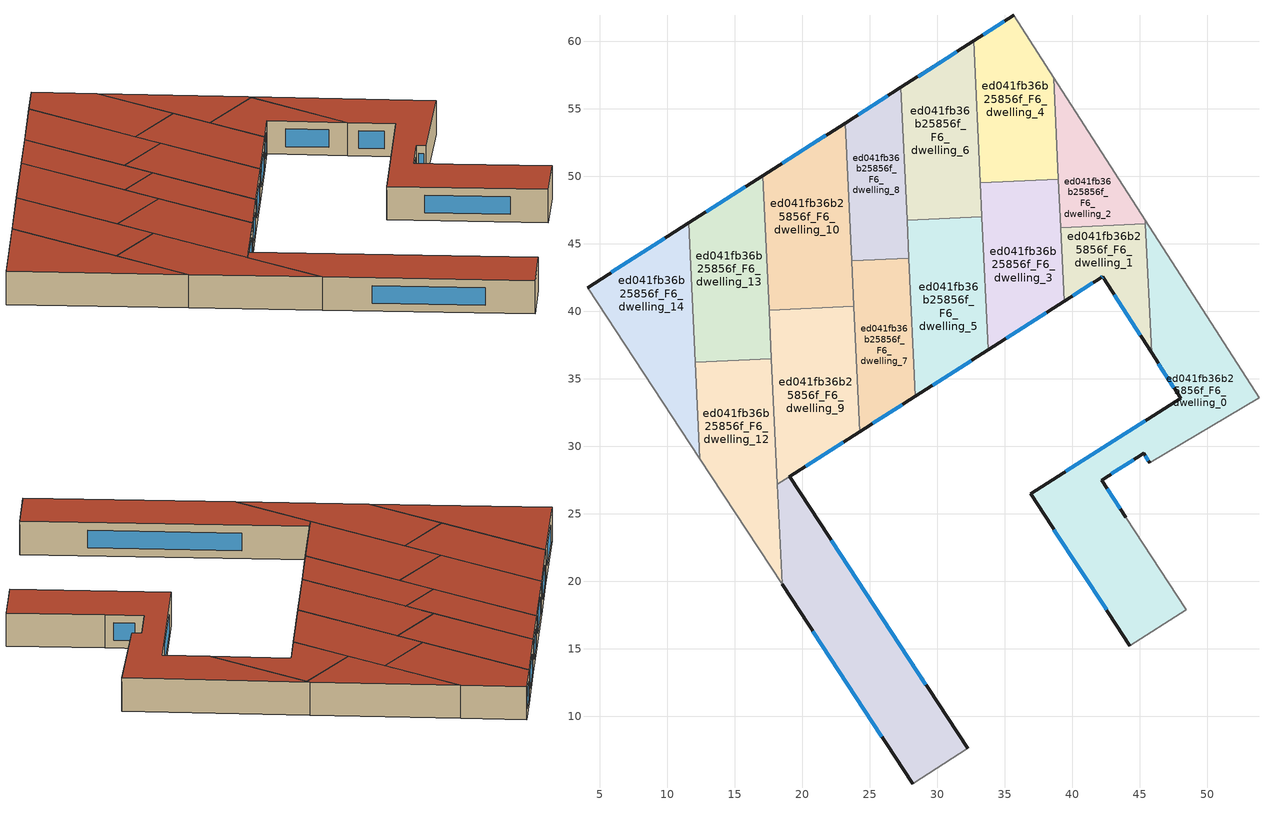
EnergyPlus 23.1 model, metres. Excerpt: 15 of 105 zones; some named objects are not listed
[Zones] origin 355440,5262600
ed041fb36b25856f_F6_dwelling_0
 floor to ed041fb36b25856f_F5_dwelling_0 (EU_floor_Construction): 45.42,46.72 53.84,33.6 45.75,28.77 45.29,29.47 42.18,27.49 43.98,24.72 48.46,17.87 44.28,15.23 36.92,26.47 48.04,33.55 45.88,36.91 z18
 wall outside (EU_wall_Construction): 43.98,24.72 42.18,27.49 45.29,29.47 45.75,28.77 / 45.88,36.91 48.04,33.55 36.92,26.47 44.28,15.23 z18:21
 wall adiabatic (EU_wall_Construction): 44.28,15.23 48.46,17.87 43.98,24.72 / 45.75,28.77 53.84,33.6 45.42,46.72 z18:21
 wall to ed041fb36b25856f_F6_dwelling_1 (EU_wall_Construction): 45.43,46.47 45.88,36.91 z18:21
 wall to ed041fb36b25856f_F6_dwelling_2 (EU_wall_Construction): 45.42,46.72 45.43,46.47 z18:21
 window (EU_Window_Construction): 45.4,29.31 45.64,28.94 / 42.91,27.96 44.56,29.01 / 43.55,25.37 42.6,26.84 / 38.65,23.83 42.55,17.87 / 45.43,31.89 39.53,28.13 / 46.39,36.12 47.53,34.34 z18.7:20.3
 roof outside (EU_roof_Construction): 48.46,17.87 43.98,24.72 42.18,27.49 45.29,29.47 45.75,28.77 53.84,33.6 45.42,46.72 45.88,36.91 48.04,33.55 36.92,26.47 44.28,15.23 z21
ed041fb36b25856f_F6_dwelling_1
 floor to ed041fb36b25856f_F5_dwelling_1 (EU_floor_Construction): 45.43,46.47 45.88,36.91 42.26,42.56 42.2,42.52 39.4,40.74 39.15,46.17 z18
 wall outside (EU_wall_Construction): 39.4,40.74 42.2,42.52 42.26,42.56 45.88,36.91 z18:21
 wall to ed041fb36b25856f_F6_dwelling_2 (EU_wall_Construction): 45.43,46.47 39.15,46.17 z18:21
 wall to ed041fb36b25856f_F6_dwelling_3 (EU_wall_Construction): 39.15,46.17 39.4,40.74 z18:21
 window (EU_Window_Construction): 42.21,42.53 42.24,42.55 / 40.06,41.16 41.54,42.1 / 43.11,41.23 45.03,38.24 z18.7:20.3
 roof outside (EU_roof_Construction): 45.88,36.91 45.43,46.47 39.15,46.17 39.4,40.74 42.2,42.52 42.26,42.56 z21
ed041fb36b25856f_F6_dwelling_10
 floor to ed041fb36b25856f_F5_dwelling_10 (EU_floor_Construction): 23.19,53.94 23.83,40.37 17.56,40.08 17.09,50.05 z18
 wall outside (EU_wall_Construction): 23.19,53.94 17.09,50.05 z18:21
 wall to ed041fb36b25856f_F6_dwelling_9 (EU_wall_Construction): 17.56,40.08 23.83,40.37 z18:21
 wall to ed041fb36b25856f_F6_dwelling_13 (EU_wall_Construction): 17.09,50.05 17.56,40.08 z18:21
 wall to ed041fb36b25856f_F6_dwelling_8 (EU_wall_Construction): 23.67,43.72 23.19,53.94 z18:21
 wall to ed041fb36b25856f_F6_dwelling_7 (EU_wall_Construction): 23.83,40.37 23.67,43.72 z18:21
 window (EU_Window_Construction): 21.76,53.03 18.52,50.96 z18.7:20.3
 roof outside (EU_roof_Construction): 23.83,40.37 23.19,53.94 17.09,50.05 17.56,40.08 z21
ed041fb36b25856f_F6_dwelling_11
 floor to ed041fb36b25856f_F5_dwelling_11 (EU_floor_Construction): 19.07,27.75 32.27,7.61 28.19,5.01 18.51,19.77 18.16,27.18 z18
 wall outside (EU_wall_Construction): 32.27,7.61 19.07,27.75 / 18.51,19.77 28.19,5.01 z18:21
 wall adiabatic (EU_wall_Construction): 28.19,5.01 32.27,7.61 z18:21
 wall to ed041fb36b25856f_F6_dwelling_12 (EU_wall_Construction): 18.16,27.18 18.51,19.77 z18:21
 wall to ed041fb36b25856f_F6_dwelling_9 (EU_wall_Construction): 19.06,27.76 18.16,27.18 z18:21
 window (EU_Window_Construction): 29.17,12.34 22.17,23.02 / 20.78,16.31 25.91,8.48 z18.7:20.3
 roof outside (EU_roof_Construction): 32.27,7.61 19.07,27.75 18.16,27.18 18.51,19.77 28.19,5.01 z21
ed041fb36b25856f_F6_dwelling_12
 floor to ed041fb36b25856f_F5_dwelling_12 (EU_floor_Construction): 17.72,36.49 18.51,19.77 12.42,29.06 12.08,36.22 z18
 wall to ed041fb36b25856f_F6_dwelling_13 (EU_wall_Construction): 17.72,36.49 12.08,36.22 z18:21
 wall adiabatic (EU_wall_Construction): 12.42,29.06 18.51,19.77 z18:21
 wall to ed041fb36b25856f_F6_dwelling_14 (EU_wall_Construction): 12.08,36.22 12.42,29.06 z18:21
 wall to ed041fb36b25856f_F6_dwelling_9 (EU_wall_Construction): 18.16,27.18 17.72,36.49 z18:21
 roof outside (EU_roof_Construction): 18.51,19.77 17.72,36.49 12.08,36.22 12.42,29.06 z21
ed041fb36b25856f_F6_dwelling_13
 floor to ed041fb36b25856f_F5_dwelling_13 (EU_floor_Construction): 17.09,50.05 17.72,36.49 12.08,36.22 11.6,46.54 z18
 wall outside (EU_wall_Construction): 17.09,50.05 11.6,46.54 z18:21
 wall to ed041fb36b25856f_F6_dwelling_14 (EU_wall_Construction): 11.6,46.54 12.08,36.22 z18:21
 wall to ed041fb36b25856f_F6_dwelling_9 (EU_wall_Construction): 17.72,36.49 17.56,40.07 z18:21
 window (EU_Window_Construction): 15.8,49.22 12.89,47.37 z18.7:20.3
 roof outside (EU_roof_Construction): 17.72,36.49 17.09,50.05 11.6,46.54 12.08,36.22 z21
ed041fb36b25856f_F6_dwelling_14
 floor to ed041fb36b25856f_F5_dwelling_14 (EU_floor_Construction): 11.6,46.54 12.42,29.06 4.1,41.75 z18
 wall outside (EU_wall_Construction): 11.6,46.54 4.1,41.75 z18:21
 wall adiabatic (EU_wall_Construction): 4.1,41.75 12.42,29.06 z18:21
 window (EU_Window_Construction): 9.84,45.42 5.86,42.88 z18.7:20.3
 roof outside (EU_roof_Construction): 12.42,29.06 11.6,46.54 4.1,41.75 z21
ed041fb36b25856f_F6_dwelling_2
 floor to ed041fb36b25856f_F5_dwelling_2 (EU_floor_Construction): 38.62,57.31 45.42,46.72 45.43,46.47 39.15,46.17 z18
 wall adiabatic (EU_wall_Construction): 45.42,46.72 38.62,57.31 z18:21
 wall to ed041fb36b25856f_F6_dwelling_4 (EU_wall_Construction): 38.62,57.31 38.98,49.77 z18:21
 wall to ed041fb36b25856f_F6_dwelling_3 (EU_wall_Construction): 38.98,49.77 39.15,46.18 z18:21
 roof outside (EU_roof_Construction): 45.43,46.47 45.42,46.72 38.62,57.31 39.15,46.17 z21
ed041fb36b25856f_F6_dwelling_3
 floor to ed041fb36b25856f_F5_dwelling_3 (EU_floor_Construction): 38.98,49.77 39.4,40.74 33.78,37.15 33.2,49.5 z18
 wall outside (EU_wall_Construction): 33.78,37.15 39.4,40.74 z18:21
 wall to ed041fb36b25856f_F6_dwelling_4 (EU_wall_Construction): 38.98,49.77 33.2,49.5 z18:21
 wall to ed041fb36b25856f_F6_dwelling_5 (EU_wall_Construction): 33.32,46.99 33.78,37.15 z18:21
 wall to ed041fb36b25856f_F6_dwelling_6 (EU_wall_Construction): 33.2,49.5 33.32,46.99 z18:21
 window (EU_Window_Construction): 35.1,37.99 38.08,39.89 z18.7:20.3
 roof outside (EU_roof_Construction): 39.4,40.74 38.98,49.77 33.2,49.5 33.78,37.15 z21
ed041fb36b25856f_F6_dwelling_4
 floor to ed041fb36b25856f_F5_dwelling_4 (EU_floor_Construction): 35.67,61.91 38.62,57.31 38.98,49.77 33.2,49.5 32.71,60.02 z18
 wall outside (EU_wall_Construction): 35.67,61.91 32.71,60.02 z18:21
 wall adiabatic (EU_wall_Construction): 38.62,57.31 35.67,61.91 z18:21
 wall to ed041fb36b25856f_F6_dwelling_6 (EU_wall_Construction): 32.71,60.02 33.2,49.5 z18:21
 window (EU_Window_Construction): 34.98,61.47 33.41,60.47 z18.7:20.3
 roof outside (EU_roof_Construction): 38.98,49.77 38.62,57.31 35.67,61.91 32.71,60.02 33.2,49.5 z21
ed041fb36b25856f_F6_dwelling_5
 floor to ed041fb36b25856f_F5_dwelling_5 (EU_floor_Construction): 33.32,46.99 33.78,37.15 28.39,33.71 27.78,46.73 z18
 wall outside (EU_wall_Construction): 28.39,33.71 33.78,37.15 z18:21
 wall to ed041fb36b25856f_F6_dwelling_6 (EU_wall_Construction): 33.32,46.99 27.78,46.73 z18:21
 wall to ed041fb36b25856f_F6_dwelling_7 (EU_wall_Construction): 27.91,43.92 28.39,33.71 z18:21
 wall to ed041fb36b25856f_F6_dwelling_8 (EU_wall_Construction): 27.78,46.73 27.91,43.92 z18:21
 window (EU_Window_Construction): 29.66,34.51 32.52,36.34 z18.7:20.3
 roof outside (EU_roof_Construction): 33.78,37.15 33.32,46.99 27.78,46.73 28.39,33.71 z21
ed041fb36b25856f_F6_dwelling_6
 floor to ed041fb36b25856f_F5_dwelling_6 (EU_floor_Construction): 32.71,60.02 33.32,46.99 27.78,46.73 27.32,56.58 z18
 wall outside (EU_wall_Construction): 32.71,60.02 27.32,56.58 z18:21
 wall to ed041fb36b25856f_F6_dwelling_8 (EU_wall_Construction): 27.32,56.58 27.78,46.73 z18:21
 window (EU_Window_Construction): 31.44,59.21 28.58,57.39 z18.7:20.3
 roof outside (EU_roof_Construction): 33.32,46.99 32.71,60.02 27.32,56.58 27.78,46.73 z21
ed041fb36b25856f_F6_dwelling_7
 floor to ed041fb36b25856f_F5_dwelling_7 (EU_floor_Construction): 27.91,43.92 28.39,33.71 24.26,31.07 23.67,43.72 z18
 wall outside (EU_wall_Construction): 24.26,31.07 28.39,33.71 z18:21
 wall to ed041fb36b25856f_F6_dwelling_8 (EU_wall_Construction): 27.91,43.92 23.67,43.72 z18:21
 wall to ed041fb36b25856f_F6_dwelling_9 (EU_wall_Construction): 23.83,40.37 24.26,31.07 z18:21
 window (EU_Window_Construction): 25.23,31.69 27.42,33.09 z18.7:20.3
 roof outside (EU_roof_Construction): 28.39,33.71 27.91,43.92 23.67,43.72 24.26,31.07 z21
ed041fb36b25856f_F6_dwelling_8
 floor to ed041fb36b25856f_F5_dwelling_8 (EU_floor_Construction): 27.32,56.58 27.91,43.92 23.67,43.72 23.19,53.94 z18
 wall outside (EU_wall_Construction): 27.32,56.58 23.19,53.94 z18:21
 window (EU_Window_Construction): 26.35,55.96 24.16,54.56 z18.7:20.3
 roof outside (EU_roof_Construction): 27.91,43.92 27.32,56.58 23.19,53.94 23.67,43.72 z21
ed041fb36b25856f_F6_dwelling_9
 floor to ed041fb36b25856f_F5_dwelling_9 (EU_floor_Construction): 23.83,40.37 24.26,31.07 18.16,27.18 17.56,40.08 z18
 wall outside (EU_wall_Construction): 19.06,27.76 24.26,31.07 z18:21
 window (EU_Window_Construction): 20.28,28.53 23.04,30.29 z18.7:20.3
 roof outside (EU_roof_Construction): 24.26,31.07 23.83,40.37 17.56,40.08 18.16,27.18 z21
[Building]
EU S2 Campaign: North Axis=0; Terrain=City; Solar Distribution=FullExterior
[Site:Location]
Budapest.Ferenc.Liszt.Intl.AP: Latitude=47.437; Longitude=19.256; Time Zone=1; Elevation=185
[SizingPeriod:WeatherFileDays]
AnnualSizingPeriod: Begin Month=1; Begin Day of Month=1; End Month=12; End Day of Month=31; Day of Week for Start Day=Monday; Use Weather File Daylight Saving Period=No; Use Weather File Rain and Snow Indicators=No
[MATERIAL]
EU_InternalMass_Material: Roughness=MediumRough; Thickness=0.1; Conductivity=1; Density=1800; Specific Heat=900; Thermal Absorptance=0.9; Solar Absorptance=0.7; Visible Absorptance=0.7
[MATERIAL:NOMASS] Roughness=MediumRough; Thermal Absorptance=0.9; Solar Absorptance=0.7; Visible Absorptance=0.7
Name | Thermal Resistance
EU_wall_NoMass | 0.832559
EU_roof_NoMass | 1.39638
EU_floor_NoMass | 0.872794
[WINDOWMATERIAL:SIMPLEGLAZINGSYSTEM]
EU_Window_SimpleGlazing: UFactor=2.79869; Solar Heat Gain Coefficient=0.75; Visible Transmittance=0.75
[CONSTRUCTION]
EU_wall_Construction: EU_wall_NoMass
EU_roof_Construction: EU_roof_NoMass
EU_floor_Construction: EU_floor_NoMass
EU_Window_Construction: EU_Window_SimpleGlazing
EU_InternalMass_Construction: EU_InternalMass_Material
[ZONE] Type=1; Multiplier=1; Ceiling Height=autocalculate; Floor Area=autocalculate; Part of Total Floor Area=Yes
Name | Volume
ed041fb36b25856f_F6_dwelling_0 | 426.008
ed041fb36b25856f_F6_dwelling_1 | 107.625
ed041fb36b25856f_F6_dwelling_10 | 221.947
ed041fb36b25856f_F6_dwelling_11 | 313.537
ed041fb36b25856f_F6_dwelling_12 | 202.522
ed041fb36b25856f_F6_dwelling_13 | 202.517
ed041fb36b25856f_F6_dwelling_14 | 202.489
ed041fb36b25856f_F6_dwelling_2 | 107.612
ed041fb36b25856f_F6_dwelling_3 | 185.651
ed041fb36b25856f_F6_dwelling_4 | 185.64
ed041fb36b25856f_F6_dwelling_5 | 190.553
ed041fb36b25856f_F6_dwelling_6 | 190.524
ed041fb36b25856f_F6_dwelling_7 | 145.883
ed041fb36b25856f_F6_dwelling_8 | 145.898
ed041fb36b25856f_F6_dwelling_9 | 209.188
[INTERNALMASS] Construction=EU_InternalMass_Construction
Name | Zone or ZoneList | Surface Area
ed041fb36b25856f_F6_dwelling_0_EU_InternalMass | ed041fb36b25856f_F6_dwelling_0 | 141.998
ed041fb36b25856f_F6_dwelling_1_EU_InternalMass | ed041fb36b25856f_F6_dwelling_1 | 35.8747
ed041fb36b25856f_F6_dwelling_2_EU_InternalMass | ed041fb36b25856f_F6_dwelling_2 | 35.8713
ed041fb36b25856f_F6_dwelling_3_EU_InternalMass | ed041fb36b25856f_F6_dwelling_3 | 61.8817
ed041fb36b25856f_F6_dwelling_4_EU_InternalMass | ed041fb36b25856f_F6_dwelling_4 | 61.8802
ed041fb36b25856f_F6_dwelling_5_EU_InternalMass | ed041fb36b25856f_F6_dwelling_5 | 63.5157
ed041fb36b25856f_F6_dwelling_6_EU_InternalMass | ed041fb36b25856f_F6_dwelling_6 | 63.5171
ed041fb36b25856f_F6_dwelling_7_EU_InternalMass | ed041fb36b25856f_F6_dwelling_7 | 48.6333
ed041fb36b25856f_F6_dwelling_8_EU_InternalMass | ed041fb36b25856f_F6_dwelling_8 | 48.6336
ed041fb36b25856f_F6_dwelling_9_EU_InternalMass | ed041fb36b25856f_F6_dwelling_9 | 69.7435
ed041fb36b25856f_F6_dwelling_10_EU_InternalMass | ed041fb36b25856f_F6_dwelling_10 | 73.9812
ed041fb36b25856f_F6_dwelling_11_EU_InternalMass | ed041fb36b25856f_F6_dwelling_11 | 104.521
ed041fb36b25856f_F6_dwelling_12_EU_InternalMass | ed041fb36b25856f_F6_dwelling_12 | 67.5105
ed041fb36b25856f_F6_dwelling_13_EU_InternalMass | ed041fb36b25856f_F6_dwelling_13 | 67.5068
ed041fb36b25856f_F6_dwelling_14_EU_InternalMass | ed041fb36b25856f_F6_dwelling_14 | 67.4964
[OTHEREQUIPMENT] Fuel Type=Electricity; Design Level Calculation Method=Watts/Area; Power per Zone Floor Area=1; Fraction Latent=0; Fraction Radiant=0; Fraction Lost=0; Carbon Dioxide Generation Rate=0; EndUse Subcategory=EU_Step8_InternalGains
Name | Zone or ZoneList or Space or SpaceList | Schedule
EU_Step8_InternalGain_ed041fb36b25856f_F6_dwelling_0_f000 | ed041fb36b25856f_F6_dwelling_0 | EU_Step8_GainSchedule_ed041fb36b25856f_F6_dwelling_0_f000
EU_Step8_InternalGain_ed041fb36b25856f_F6_dwelling_1_f000 | ed041fb36b25856f_F6_dwelling_1 | EU_Step8_GainSchedule_ed041fb36b25856f_F6_dwelling_1_f000
EU_Step8_InternalGain_ed041fb36b25856f_F6_dwelling_2_f000 | ed041fb36b25856f_F6_dwelling_2 | EU_Step8_GainSchedule_ed041fb36b25856f_F6_dwelling_2_f000
EU_Step8_InternalGain_ed041fb36b25856f_F6_dwelling_3_f000 | ed041fb36b25856f_F6_dwelling_3 | EU_Step8_GainSchedule_ed041fb36b25856f_F6_dwelling_3_f000
EU_Step8_InternalGain_ed041fb36b25856f_F6_dwelling_4_f000 | ed041fb36b25856f_F6_dwelling_4 | EU_Step8_GainSchedule_ed041fb36b25856f_F6_dwelling_4_f000
EU_Step8_InternalGain_ed041fb36b25856f_F6_dwelling_5_f000 | ed041fb36b25856f_F6_dwelling_5 | EU_Step8_GainSchedule_ed041fb36b25856f_F6_dwelling_5_f000
EU_Step8_InternalGain_ed041fb36b25856f_F6_dwelling_6_f000 | ed041fb36b25856f_F6_dwelling_6 | EU_Step8_GainSchedule_ed041fb36b25856f_F6_dwelling_6_f000
EU_Step8_InternalGain_ed041fb36b25856f_F6_dwelling_7_f000 | ed041fb36b25856f_F6_dwelling_7 | EU_Step8_GainSchedule_ed041fb36b25856f_F6_dwelling_7_f000
EU_Step8_InternalGain_ed041fb36b25856f_F6_dwelling_8_f000 | ed041fb36b25856f_F6_dwelling_8 | EU_Step8_GainSchedule_ed041fb36b25856f_F6_dwelling_8_f000
EU_Step8_InternalGain_ed041fb36b25856f_F6_dwelling_9_f000 | ed041fb36b25856f_F6_dwelling_9 | EU_Step8_GainSchedule_ed041fb36b25856f_F6_dwelling_9_f000
EU_Step8_InternalGain_ed041fb36b25856f_F6_dwelling_10_f000 | ed041fb36b25856f_F6_dwelling_10 | EU_Step8_GainSchedule_ed041fb36b25856f_F6_dwelling_10_f000
EU_Step8_InternalGain_ed041fb36b25856f_F6_dwelling_11_f000 | ed041fb36b25856f_F6_dwelling_11 | EU_Step8_GainSchedule_ed041fb36b25856f_F6_dwelling_11_f000
EU_Step8_InternalGain_ed041fb36b25856f_F6_dwelling_12_f000 | ed041fb36b25856f_F6_dwelling_12 | EU_Step8_GainSchedule_ed041fb36b25856f_F6_dwelling_12_f000
EU_Step8_InternalGain_ed041fb36b25856f_F6_dwelling_13_f000 | ed041fb36b25856f_F6_dwelling_13 | EU_Step8_GainSchedule_ed041fb36b25856f_F6_dwelling_13_f000
EU_Step8_InternalGain_ed041fb36b25856f_F6_dwelling_14_f000 | ed041fb36b25856f_F6_dwelling_14 | EU_Step8_GainSchedule_ed041fb36b25856f_F6_dwelling_14_f000
[ZONEVENTILATION:DESIGNFLOWRATE] Schedule=EU_AlwaysOn; Design Flow Rate Calculation Method=AirChanges/Hour; Air Changes per Hour=0.475469; Ventilation Type=Natural; Fan Pressure Rise=0; Fan Total Efficiency=1; Constant Term Coefficient=1; Temperature Term Coefficient=0; Velocity Term Coefficient=0; Velocity Squared Term Coefficient=0; Minimum Indoor Temperature=-100; Maximum Indoor Temperature=100; Delta Temperature=-100; Minimum Outdoor Temperature=-100; Maximum Outdoor Temperature=100; Maximum Wind Speed=40
Name | Zone or ZoneList or Space or SpaceList
EU_ConstantAir_ed041fb36b25856f_F6_dwelling_0 | ed041fb36b25856f_F6_dwelling_0
EU_ConstantAir_ed041fb36b25856f_F6_dwelling_1 | ed041fb36b25856f_F6_dwelling_1
EU_ConstantAir_ed041fb36b25856f_F6_dwelling_2 | ed041fb36b25856f_F6_dwelling_2
EU_ConstantAir_ed041fb36b25856f_F6_dwelling_3 | ed041fb36b25856f_F6_dwelling_3
EU_ConstantAir_ed041fb36b25856f_F6_dwelling_4 | ed041fb36b25856f_F6_dwelling_4
EU_ConstantAir_ed041fb36b25856f_F6_dwelling_5 | ed041fb36b25856f_F6_dwelling_5
EU_ConstantAir_ed041fb36b25856f_F6_dwelling_6 | ed041fb36b25856f_F6_dwelling_6
EU_ConstantAir_ed041fb36b25856f_F6_dwelling_7 | ed041fb36b25856f_F6_dwelling_7
EU_ConstantAir_ed041fb36b25856f_F6_dwelling_8 | ed041fb36b25856f_F6_dwelling_8
EU_ConstantAir_ed041fb36b25856f_F6_dwelling_9 | ed041fb36b25856f_F6_dwelling_9
EU_ConstantAir_ed041fb36b25856f_F6_dwelling_10 | ed041fb36b25856f_F6_dwelling_10
EU_ConstantAir_ed041fb36b25856f_F6_dwelling_11 | ed041fb36b25856f_F6_dwelling_11
EU_ConstantAir_ed041fb36b25856f_F6_dwelling_12 | ed041fb36b25856f_F6_dwelling_12
EU_ConstantAir_ed041fb36b25856f_F6_dwelling_13 | ed041fb36b25856f_F6_dwelling_13
EU_ConstantAir_ed041fb36b25856f_F6_dwelling_14 | ed041fb36b25856f_F6_dwelling_14
[HVACTEMPLATE:ZONE:IDEALLOADSAIRSYSTEM] System Availability Schedule=EU_AlwaysOn; Maximum Heating Supply Air Temperature=50; Minimum Cooling Supply Air Temperature=13; Maximum Heating Supply Air Humidity Ratio=0.0156; Minimum Cooling Supply Air Humidity Ratio=0.0077; Heating Limit=NoLimit; Cooling Limit=NoLimit; Heating Availability Schedule=EU_AlwaysOn; Cooling Availability Schedule=EU_CoolingOff; Dehumidification Control Type=ConstantSensibleHeatRatio; Cooling Sensible Heat Ratio=0.7; Dehumidification Setpoint=60; Humidification Control Type=None; Humidification Setpoint=30; Outdoor Air Method=None; Outdoor Air Flow Rate per Person=0.00944; Outdoor Air Flow Rate per Zone Floor Area=0; Outdoor Air Flow Rate per Zone=0; Demand Controlled Ventilation Type=None; Outdoor Air Economizer Type=NoEconomizer; Heat Recovery Type=None; Sensible Heat Recovery Effectiveness=0.7; Latent Heat Recovery Effectiveness=0.65
Name | Template Thermostat
ed041fb36b25856f_F6_dwelling_0 | EU_HeatOnly_ed041fb36b25856f_F6_dwelling_0
ed041fb36b25856f_F6_dwelling_1 | EU_HeatOnly_ed041fb36b25856f_F6_dwelling_1
ed041fb36b25856f_F6_dwelling_2 | EU_HeatOnly_ed041fb36b25856f_F6_dwelling_2
ed041fb36b25856f_F6_dwelling_3 | EU_HeatOnly_ed041fb36b25856f_F6_dwelling_3
ed041fb36b25856f_F6_dwelling_4 | EU_HeatOnly_ed041fb36b25856f_F6_dwelling_4
ed041fb36b25856f_F6_dwelling_5 | EU_HeatOnly_ed041fb36b25856f_F6_dwelling_5
ed041fb36b25856f_F6_dwelling_6 | EU_HeatOnly_ed041fb36b25856f_F6_dwelling_6
ed041fb36b25856f_F6_dwelling_7 | EU_HeatOnly_ed041fb36b25856f_F6_dwelling_7
ed041fb36b25856f_F6_dwelling_8 | EU_HeatOnly_ed041fb36b25856f_F6_dwelling_8
ed041fb36b25856f_F6_dwelling_9 | EU_HeatOnly_ed041fb36b25856f_F6_dwelling_9
ed041fb36b25856f_F6_dwelling_10 | EU_HeatOnly_ed041fb36b25856f_F6_dwelling_10
ed041fb36b25856f_F6_dwelling_11 | EU_HeatOnly_ed041fb36b25856f_F6_dwelling_11
ed041fb36b25856f_F6_dwelling_12 | EU_HeatOnly_ed041fb36b25856f_F6_dwelling_12
ed041fb36b25856f_F6_dwelling_13 | EU_HeatOnly_ed041fb36b25856f_F6_dwelling_13
ed041fb36b25856f_F6_dwelling_14 | EU_HeatOnly_ed041fb36b25856f_F6_dwelling_14
[SIZING:ZONE] Zone Cooling Design Supply Air Temperature Input Method=SupplyAirTemperature; Zone Cooling Design Supply Air Temperature=13; Zone Heating Design Supply Air Temperature Input Method=SupplyAirTemperature; Zone Heating Design Supply Air Temperature=50; Zone Cooling Design Supply Air Humidity Ratio=0.008; Zone Heating Design Supply Air Humidity Ratio=0.008; Cooling Design Air Flow Method=DesignDay; Cooling Design Air Flow Rate=0; Cooling Minimum Air Flow per Zone Floor Area=0.000762; Cooling Minimum Air Flow=0; Cooling Minimum Air Flow Fraction=0.2; Heating Design Air Flow Method=DesignDay; Heating Design Air Flow Rate=0; Heating Maximum Air Flow per Zone Floor Area=0.002032; Heating Maximum Air Flow=0.141576; Heating Maximum Air Flow Fraction=0.3; Account for Dedicated Outdoor Air System=No; Dedicated Outdoor Air System Control Strategy=NeutralSupplyAir; Dedicated Outdoor Air Low Setpoint Temperature for Design=autosize; Dedicated Outdoor Air High Setpoint Temperature for Design=autosize; Zone Load Sizing Method=Sensible Load Only No Latent Load; Zone Latent Cooling Design Supply Air Humidity Ratio Input Method=HumidityRatioDifference; Zone Cooling Design Supply Air Humidity Ratio Difference=0.005; Zone Latent Heating Design Supply Air Humidity Ratio Input Method=HumidityRatioDifference; Zone Humidification Design Supply Air Humidity Ratio Difference=0.005
ed041fb36b25856f_F6_dwelling_0; ed041fb36b25856f_F6_dwelling_1; ed041fb36b25856f_F6_dwelling_2; ed041fb36b25856f_F6_dwelling_3; ed041fb36b25856f_F6_dwelling_4; ed041fb36b25856f_F6_dwelling_5; ed041fb36b25856f_F6_dwelling_6; ed041fb36b25856f_F6_dwelling_7; ed041fb36b25856f_F6_dwelling_8; ed041fb36b25856f_F6_dwelling_9; ed041fb36b25856f_F6_dwelling_10; ed041fb36b25856f_F6_dwelling_11; ed041fb36b25856f_F6_dwelling_12; ed041fb36b25856f_F6_dwelling_13; ed041fb36b25856f_F6_dwelling_14
[SCHEDULE:CONSTANT]
Name | Hourly Value
EU_AlwaysOn | 1
EU_CoolingOff | 0
[SCHEDULE:FILE] Column Number=1; Rows to Skip at Top=0; Number of Hours of Data=8760; Column Separator=Comma; Interpolate to Timestep=No; Minutes per Item=60; Adjust Schedule for Daylight Savings=Yes
Name | File
EU_Step8_GainSchedule_ed041fb36b25856f_F6_dwelling_0_f000 | ../../schedules/ed041fb36b25856f/ed041fb36b25856f_F6_dwelling_0_f000_gain.csv
EU_Step8_GainSchedule_ed041fb36b25856f_F6_dwelling_1_f000 | ../../schedules/ed041fb36b25856f/ed041fb36b25856f_F6_dwelling_1_f000_gain.csv
EU_Step8_GainSchedule_ed041fb36b25856f_F6_dwelling_2_f000 | ../../schedules/ed041fb36b25856f/ed041fb36b25856f_F6_dwelling_2_f000_gain.csv
EU_Step8_GainSchedule_ed041fb36b25856f_F6_dwelling_3_f000 | ../../schedules/ed041fb36b25856f/ed041fb36b25856f_F6_dwelling_3_f000_gain.csv
EU_Step8_GainSchedule_ed041fb36b25856f_F6_dwelling_4_f000 | ../../schedules/ed041fb36b25856f/ed041fb36b25856f_F6_dwelling_4_f000_gain.csv
EU_Step8_GainSchedule_ed041fb36b25856f_F6_dwelling_5_f000 | ../../schedules/ed041fb36b25856f/ed041fb36b25856f_F6_dwelling_5_f000_gain.csv
EU_Step8_GainSchedule_ed041fb36b25856f_F6_dwelling_6_f000 | ../../schedules/ed041fb36b25856f/ed041fb36b25856f_F6_dwelling_6_f000_gain.csv
EU_Step8_GainSchedule_ed041fb36b25856f_F6_dwelling_7_f000 | ../../schedules/ed041fb36b25856f/ed041fb36b25856f_F6_dwelling_7_f000_gain.csv
EU_Step8_GainSchedule_ed041fb36b25856f_F6_dwelling_8_f000 | ../../schedules/ed041fb36b25856f/ed041fb36b25856f_F6_dwelling_8_f000_gain.csv
EU_Step8_GainSchedule_ed041fb36b25856f_F6_dwelling_9_f000 | ../../schedules/ed041fb36b25856f/ed041fb36b25856f_F6_dwelling_9_f000_gain.csv
EU_Step8_GainSchedule_ed041fb36b25856f_F6_dwelling_10_f000 | ../../schedules/ed041fb36b25856f/ed041fb36b25856f_F6_dwelling_10_f000_gain.csv
EU_Step8_GainSchedule_ed041fb36b25856f_F6_dwelling_11_f000 | ../../schedules/ed041fb36b25856f/ed041fb36b25856f_F6_dwelling_11_f000_gain.csv
EU_Step8_GainSchedule_ed041fb36b25856f_F6_dwelling_12_f000 | ../../schedules/ed041fb36b25856f/ed041fb36b25856f_F6_dwelling_12_f000_gain.csv
EU_Step8_GainSchedule_ed041fb36b25856f_F6_dwelling_13_f000 | ../../schedules/ed041fb36b25856f/ed041fb36b25856f_F6_dwelling_13_f000_gain.csv
EU_Step8_GainSchedule_ed041fb36b25856f_F6_dwelling_14_f000 | ../../schedules/ed041fb36b25856f/ed041fb36b25856f_F6_dwelling_14_f000_gain.csv
